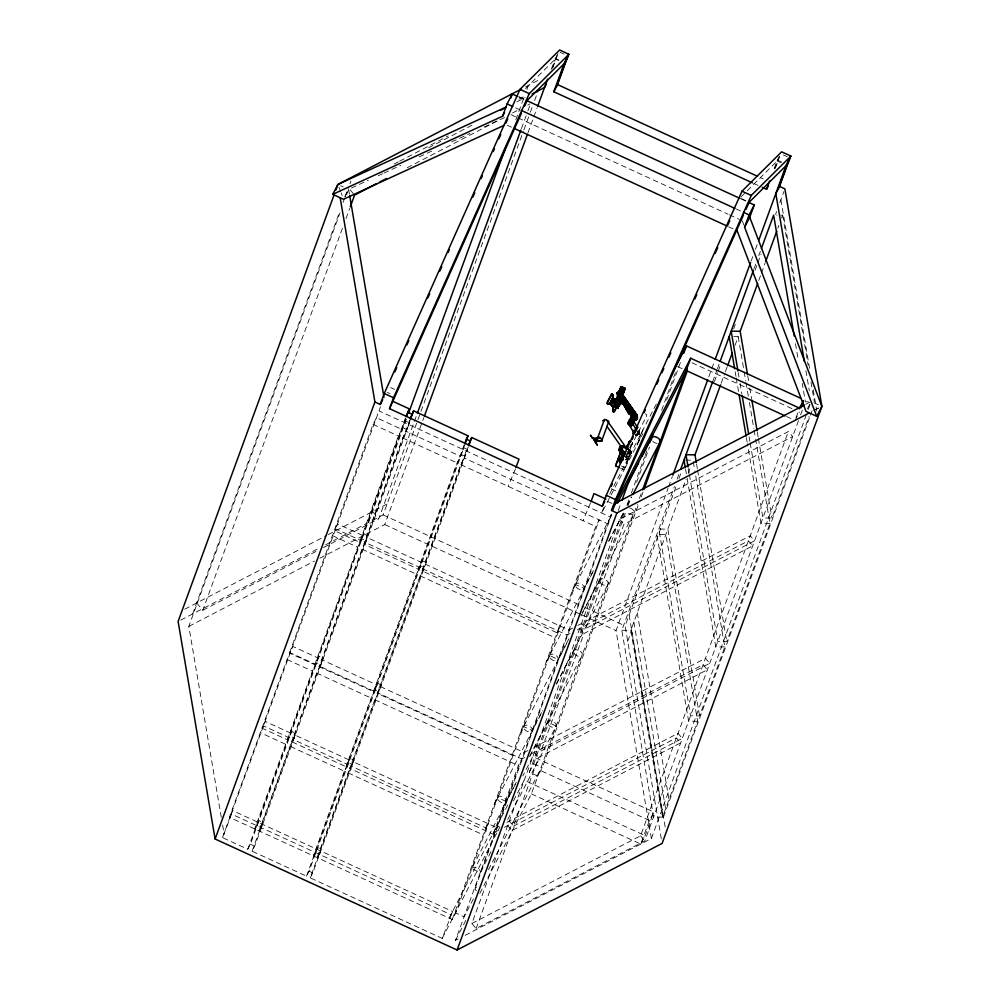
<?xml version="1.0" encoding="UTF-8"?>
<svg xmlns="http://www.w3.org/2000/svg" width="1000" height="1000" viewBox="0 0 1000 1000"><rect width="100%" height="100%" fill="white"/><g stroke="black" fill="none" stroke-linecap="round" stroke-linejoin="round"><path stroke-width="0.75" stroke-dasharray="5 3.75" d="M635.55 434.712L639.612 433.9L639.675 432.962L637.788 433.338L639.237 431.712L639.225 430.05L637.275 435.262C635.262 436.562 640.713 431.375 639.225 430.05M636.438 430.087L637.975 432.337L637.175 435.213M488.275 823.737L484.837 830.362L509.787 761.65L513.225 755.025L455.675 912.913L452.238 919.538L229.375 817.312L260.338 732.65L263.775 726.025L289.1 737.638L290.738 733.138L265.413 721.525L261.975 728.15L287.312 739.762L291.6 731.488L295.887 733.45L291.588 741.725L346.012 766.688L350.3 758.413L354.012 760.113L349.712 768.388L493.263 834.225L496.7 827.6L500.475 825.638M629.788 450.163L631.188 452.962M626.688 456.45L629.3 456.788L629.35 453.663L631.15 452.812L629.35 453.663M630.562 453.438L631.55 452.6L629.45 449.613L631.888 453.137L626.4 453.812M639.525 430.975C637.325 433.013 640.875 432.075 638.413 433.075L639.525 430.975L637.375 435.25M629.875 453.2L629.3 456.788M192.625 613.925L339.837 211.287M343.062 202.475L344.663 198.075M345.2 196.612L348.425 187.812M349.925 183.713L350.925 180.975M221.3 817.35L188.825 626.375L340 212.9M346.688 194.6L348.125 190.65M196.625 603L202.8 610.262L343.325 225.888M346.012 218.55L349.762 208.287M261.975 728.15L287.075 659.5L290.512 652.875L315.837 664.5L318.188 658.062L292.863 646.438L289.438 653.062L314.762 664.688L319.05 656.4L323.338 658.363L319.037 666.65L373.462 691.6L377.75 683.325L381.463 685.025L377.175 693.312L512.15 755.212L515.575 748.587L599.2 519.888L595.763 526.512L556.925 632.75L421.938 570.85L460.788 464.613L465.075 456.325L461.362 454.625L457.075 462.912L418.237 569.15L363.812 544.188L402.663 437.95L406.95 429.663L402.663 427.7L398.375 435.988L359.538 542.225L334.2 530.6L373.05 424.363L376.475 417.738L401.812 429.363L405.8 418.438M289.438 653.062L332.375 535.612L335.812 528.987L361.138 540.6L362.962 535.6L337.638 523.987L334.2 530.6M310.2 877.85L312.775 872.887L467.575 449.5L463.862 447.8L309.075 871.188L306.5 876.15L252.075 851.188L254.65 846.225L409.45 422.837L405.163 420.875L250.375 844.262L247.8 849.225L222.463 837.613L231.575 814.1L451.3 914.875L442.2 938.388L310.2 877.85L467.312 448.125M222.463 837.613L380.475 406.812M285.663 744.262L254.713 828.938L259 820.65L263.288 822.625L258.988 830.9L289.95 746.225L294.237 737.95L289.962 735.987L285.663 744.262L260.338 732.65M287.312 739.762L312.4 671.125L316.7 662.837L320.975 664.8L316.688 673.088L291.588 741.725M314.762 664.688L357.7 547.225L362 538.95L366.275 540.913L361.987 549.188L319.037 666.65M247.8 849.225L405.438 418.038M256.9 825.713L258.137 822.312M368.6 522.45L406.388 419.1M515.812 119.812L524.388 96.337L517.463 99.938M526.888 89.513L528.387 85.412M252.075 851.188L409.725 420M261.175 827.675L262.425 824.275M410.087 420.4L406.087 431.325L460.513 456.287L464.5 445.363M323.338 547.6L378.762 518.8L416.85 414.637M521.45 128.55L527.35 112.413M527.875 110.938L530.562 103.612L527.788 105.05M325.65 544.775L383.113 514.913L523.35 131.337M523.888 129.875L529.788 113.737M530.325 112.263L532.463 106.4M534.612 100.538L538.362 90.262M319.9 558.237L384.75 524.538L423.888 417.475M527.913 132.963L533.275 118.287M533.812 116.825L537.025 108.025M551.163 69.362L557.375 54.262L552.15 68.575M552.888 67.638L557.013 56.375M344.363 771.188L313.412 855.863L317.7 847.575L321.413 849.275L317.113 857.562L348.075 772.887L352.362 764.6L348.663 762.9L344.363 771.188L289.95 746.225M346.012 766.688L371.112 698.037L375.4 689.762L379.113 691.462L374.812 699.75L349.712 768.388M373.462 691.6L416.4 574.15L420.7 565.875L424.4 567.575L420.112 575.85L377.175 693.312M306.5 876.15L464.137 444.963M315.6 852.638L316.837 849.237M319.312 854.338L320.55 850.938M468.212 447.062L464.212 457.987L607.762 523.825M515.513 468.75L508.088 486.3M590.475 503.137L583.038 520.688M451.3 914.875L452.55 911.475L232.812 810.7L229.375 817.312M452.238 919.538L483.2 834.862L486.637 828.238L351.512 766.263L353.15 761.762L496.7 827.6M512.15 755.212L555.087 637.762L558.525 631.138M603.688 507.6L601.688 513.062L624.125 469.787L628.612 457.5L626.163 456.375M621.512 466.062L625.188 467.75L629.675 455.45L656.55 403.612M493.263 834.225L518.362 765.575L521.788 758.95L525.575 756.988M458.225 938.938L455.462 940.375L611.25 514.263M636.975 445L641.462 432.713M475.225 887.987L611.812 514.412M638.513 442.025L643.012 429.738M618.237 510.513L620.913 503.188M798.475 420.7L644.837 840.85L476.125 928.55L471.85 923.512L619.65 519.25L788.363 431.55L792.638 436.587L623.925 524.288L585.812 628.538L581.525 623.5M638.075 505.625L542.238 767.738L537.888 776.137L529.312 772.212L624.462 511.962M627.112 504.712L629.237 498.913M631.35 493.125L644.6 456.887M645.138 455.438L647.788 448.188M661.625 410.337L676.55 369.5M529.312 772.212L533.675 763.812L625.887 511.6M628.025 505.737L631.25 496.938M636.613 482.275L649.475 447.075M666.625 400.15L680.575 362.025M476.125 928.55L511.938 830.575L680.65 742.875L676.375 737.837L503.875 827.513M509.312 821.05L513.587 826.087L538.675 757.438L707.387 669.737L703.112 664.7L530.625 754.362M536.763 745.962L541.038 751L583.975 633.55L752.688 545.85L748.413 540.812L575.913 630.475M479.812 893.388L531.388 793.9L637.275 504.3M639.388 498.5L641.513 492.7M641.287 496.838L643.425 490.975M774.2 168.388L778.125 158.6M774.688 168.95L779.3 156.312M775.413 168.062L779.013 158.188M465.15 935.337L651.388 838.525L616.025 630.612L668.037 488.35M668.575 486.887L672.325 476.625M708.787 376.887L714.688 360.763M751.15 261.038L752.763 256.637M755.438 249.3L757.588 243.438M697.613 721.275L688.612 721.188L656.862 534.45L665.863 534.538L697.613 721.275L662.588 817.1L653.587 817.013L621.825 630.275L674.388 486.525M677.062 479.188L679.75 471.863M712.675 381.8L716.938 370.138M717.475 368.675L719.075 364.3M753.988 268.788L756.112 262.987M758.763 255.725L760.35 251.375M661.312 838.85L625.1 625.9L676.838 484.4M678.975 478.525L681.663 471.2M714.375 381.7L717.6 372.9M718.138 371.438L720.812 364.1M733.688 328.888L735.3 324.487M755.15 270.2L757.288 264.337M757.825 262.863L761.05 254.062M775.525 214.45L776.6 211.525M779.825 202.712L783.888 191.588M662.588 817.1L630.825 630.363L686.062 479.275M688.213 473.413L690.888 466.075M721.137 383.35L724.862 373.137M725.4 371.675L727 367.3M735 345.425L738.2 336.675L733.7 336.625M758.737 280.487L760.863 274.688M761.4 273.238L765.113 263.075M777.85 228.238L778.913 225.338M781.562 218.075L782.625 215.175L776.625 215.113M627.725 641.3L631.712 630.375M471.85 923.512L640.562 835.812L788.363 431.55M796.038 417.7L799.525 408.15M531.388 793.9L640.763 844.062L649.388 820.45L653.737 812.05L532.825 756.587L522.788 775.95M640.763 844.062L645.113 835.65L653.737 812.05M800.6 414.888L802.725 409.087M651.388 838.525L806.312 414.787M808.288 409.375L810.212 404.125M699.587 715.9L667.825 529.163L658.825 529.062L690.588 715.812L699.587 715.9L724.788 646.95L694.862 470.925M689.388 474.637L717.763 641.488L726.762 641.575L769.963 523.413L755.638 439.225M750.175 442.938L762.925 517.938L771.925 518.038L809.075 416.438M663.475 817.113L809.9 416.6M810.438 415.125L812.05 410.725M627.112 452.062L629.212 451.737L629.138 449.938M636.587 435.613L635.45 435.475L639.375 434.15M629.212 451.737L632.463 442.812L628.337 452.15M525.487 88.637L555.825 58.513L558.038 53.55M741 196.912L777.837 160.325L779.5 156.613M626.362 454.7L628.45 457.675L630.638 453.15L627.888 449.2M344.75 196.788L347.962 190.575M404.3 422.537L405.163 420.875M408.587 424.5L409.45 422.837M359.538 542.225L363.825 533.938L368.113 535.913L363.812 544.188M255.188 829.025L257.762 824.05L262.038 826.025L259.462 830.987M463 449.45L463.862 447.8M466.712 451.15L467.575 449.5M418.237 569.15L422.525 560.862L426.238 562.562L421.938 570.85M313.888 855.95L316.462 850.975L320.163 852.675L317.587 857.65M630.262 447.65L646.675 416L646.625 414.787L645.25 413.85M632.587 444.137L630.962 444.513L631.875 444.663M609.688 494.012L628.612 457.5M625.188 467.75L642.775 433.8M611.688 514.225L610.262 516.987L378.975 410.913M572.137 591.15L612.1 514.05M556.925 632.75L560.35 626.125M593.438 570.487L584.138 588.45L575.562 584.525M608.488 541.462L624.25 511.062M627.112 505.538L631.413 497.25M546.163 662.163L594.012 569.862M609.05 540.85L624.1 511.825M568.913 638.737L558.162 659.463L549.6 655.537M582.525 612.487L634.087 512.987M520.2 733.188L567.325 642.262M580.938 616.013L599.562 580.087M541.512 712.525L532.2 730.487L523.638 726.562M556.55 683.5L608.125 584.012M494.237 804.2L542.8 710.525M556.4 684.262L573.6 651.1M494.125 804.975L497.562 798.35A4.725 2.888 27.4 0 0 503.938 802.9A4.725 2.888 27.4 0 0 504.663 797.9A4.725 2.888 27.4 0 0 497.675 797.575L506.238 801.5M502.8 808.125L516.263 782.163M529.875 755.9L582.163 655.025M491.012 851.8L480.275 872.525L471.7 868.6L516.112 782.925M529.725 756.663L547.638 722.125L556.2 726.05L506.062 822.775M449.113 918.1L507.738 804.987M442.2 938.388L499.95 826.963M513.5 800.825L524.2 780.2L645.113 835.65M473.413 898.812L464.1 916.775L455.675 912.913M488.45 869.788L540.025 770.288L649.388 820.45M455.462 940.375L466.213 919.65M795.037 420.438L799.388 412.038M807.312 408.938L809.887 403.975M628.45 457.675L631.55 452.6L628.35 448.562M625.4 460.037L627.612 459.25L626.275 457.3M625.975 457.912L628.325 459.738L628.95 457.587M637.438 435.188L638.1 434L639.062 434.15L635.25 434.712M638.413 433.075L639.237 431.712L638.888 432.425M627.638 459.75L629.237 458.062M471.7 868.6L472.113 867.962A4.725 2.888 27.4 0 1 477.537 868.112A4.725 2.888 27.4 0 1 480.275 872.525M637.362 433.575L637.638 434.538L638.538 432.962L637.712 434.475L637.1 433.762M637.087 433.275L638.45 432.075L637.35 431.987M525.612 86.85L540.262 79.237M394.15 164.037L398.3 161.875M399.688 161.163L448.188 135.95M428.638 147.738L472.788 124.787M516.938 101.838L525.212 97.537M407.25 167.712L498.7 120.175M512.55 112.975L519.475 109.375M184.75 609.175L326.875 535.3M328.25 534.575L387.113 503.988M180.763 620.1L318.712 548.387M202.8 610.262L317.8 550.487M188.825 626.375L314.387 561.112M805.65 404.363L809.8 402.212M814.338 410.325L819.362 407.713M572.7 628.088L568.925 630.062L425.375 564.225L423.55 569.225L567.087 635.062L570.875 633.1M577.75 625.475L750.238 535.8L754.525 540.837L585.812 628.538M527.925 750.55L524.15 752.513L380.6 686.688L378.25 693.125L521.788 758.95M534.237 747.275L705.475 658.263L709.75 663.3L541.038 751M506.788 822.362L678.012 733.35L682.3 738.388L513.587 826.087M495.05 832.1L498.837 830.125M351.438 188.038L368.375 180.238M378.263 175.7L382.488 173.75M383.9 173.1L400.838 165.3M419.2 156.862L434.725 149.713M451.662 141.912L470.012 133.475M484.137 126.975L505.312 117.238M813.688 410.175L819.15 407.663M627.612 459.25L625.612 459.637M637.775 434.312L636.45 434.5L636.65 435.55M635.913 434.025L639.725 433.462M635.8 434.462L639.612 433.9M808.375 401.863L805.375 401.825L802.25 383.462M685.537 460.138L693.037 460.213M769.963 523.413L760.962 523.325L747.425 443.725M621.825 630.275L630.825 630.363M724.788 646.95L715.788 646.862L686.637 475.425M628.663 458.125L625.163 453.575M560.062 52.25L564.038 54.075M783.312 154.913L787.288 156.738M555.825 58.513L558.475 59.725M777.837 160.325L781.812 162.15M555.025 58.812L559 60.637M776.95 160.875L780.913 162.688M760.337 177.6L763.175 178.9M753.775 183.463L758.037 185.413M519.237 96.775L524.538 99.2M741.237 198.588L746.538 201.025M519.338 97.225L524.987 99.812M741.513 199.125L745.75 201.062M515.6 107.8L519.837 109.75M736.363 209.062L740.6 211M510.95 114.637L516.625 117.238M518.05 117.888L728.05 214.2M729.463 214.85L739.4 219.412M507.225 125.225L511.475 127.175M728.575 226.737L734.25 229.35M340.575 185.65L343.263 186.887M813.85 402.713L819.2 405.175M691.95 362.762L792.325 408.787M677.613 366.587L682.513 368.825M786.55 416.55L790.788 418.488M627.225 454.325L629.675 455.45M620.45 468.113L624.125 469.787M390.613 387.55L394.588 389.375M611.3 488.762L616.6 491.188M387.287 392.4L389.938 393.612M607.413 501.337L612.3 503.575M373.05 424.363L398.375 435.988M402.663 437.95L457.075 462.912M460.788 464.613L595.763 526.512M383.113 514.913L584.062 607.075M585.475 607.725L625.1 625.9M384.75 524.538L580.562 614.338M581.975 614.987L616.025 630.612M332.375 535.612L357.7 547.225M361.987 549.188L416.4 574.15M420.112 575.85L555.087 637.762M533.675 763.812L542.238 767.738M287.075 659.5L312.4 671.125M316.688 673.088L371.112 698.037M374.812 699.75L518.362 765.575M348.075 772.887L483.2 834.862M250.375 844.262L254.65 846.225M309.075 871.188L312.775 872.887M637.125 431.538L637.975 432.337M350.188 189.887L354.6 195.075M619.65 519.25L623.925 524.288M579.7 628.513L583.975 633.55M372.6 511.525L378.762 518.8M640.562 835.812L644.837 840.85M534.4 752.4L538.675 757.438M507.663 825.537L511.938 830.575M624.55 455.712L627.388 459.688M629.038 452.013L629.888 453.225M625.988 456.3L628.325 459.738M742.237 220.712L743.9 225.087M338.963 187.213L340.562 191.4M341.1 192.8L342.163 195.588M780.888 199.788L809.538 368.25M813.188 389.675L816.838 411.163M782.625 215.175L808.138 365.175M811 382.013L814.375 401.912M805.938 370.688L809.338 390.712M795.487 343.663L798.35 360.5M747.712 375.675L748.763 381.8M749.8 387.925L751.625 398.638M757.35 432.312L758.125 436.9M758.388 438.438L771.925 518.038M738.2 336.675L743.925 370.35M744.188 371.875L745.75 381.062M746.012 382.587L748.35 396.362M749.4 402.488L753.825 428.512M754.075 430.037L755.387 437.7M738.2 372.525L738.975 377.125M740.025 383.237L741.838 393.963M749.125 436.812L749.912 441.413M735.188 371.788L735.975 376.375M736.225 377.912L738.575 391.688M746.388 437.612L747.163 442.2M696.562 464.012L697.35 468.6M697.6 470.138L726.762 641.575M693.3 461.737L694.6 469.4M688.35 468.512L689.125 473.113M685.6 469.3L686.375 473.9M637.25 612.788L669.013 799.525M633.862 622.038L665.625 808.787M629.1 614.975L665.3 827.9M631.287 629.1L663.037 815.85M348.612 189.338L349.4 193.962M222.613 825.062L224.188 834.3M629.775 453.525L629.938 455.725A1.7 1.037 27.4 0 1 629.05 456.538A7.4 4.537 27.4 0 1 626.413 456.25M629.663 507.875A4.725 2.888 27.4 0 1 633.688 513.625A4.725 2.888 27.4 0 1 626.075 511.575M657.05 443.35A4.725 2.888 27.4 0 1 652.775 441.388M476.512 890.625A2.362 1.863 20.1 0 1 477.638 887.113M630.212 446.5A1.725 1.062 27.4 0 1 629.688 447.912M632.525 442.675A2.188 1.338 27.4 0 1 630.862 444.387M628.038 451.225A1.812 1.113 27.4 0 1 627.525 452.413M628.763 450.712A2.975 1.825 27.4 0 1 629.25 452.312M628.65 451.312A2.413 1.475 27.4 0 1 627.537 453.312M295.025 735.113L293.387 739.6L347.8 764.562L349.438 760.062L295.025 735.113M322.475 660.025L320.125 666.462L374.538 691.425L376.9 684.987L322.475 660.025M367.25 537.562L365.412 542.562L419.837 567.525L421.662 562.525L367.25 537.562M631.575 444.237L630.05 447.8L632.163 443.963L631.575 444.237M600.112 582.587A4.725 2.888 27.4 0 0 607.725 584.65A4.725 2.888 27.4 0 0 603.7 578.9A4.725 2.888 27.4 0 0 600.112 582.587M574.15 653.612A4.725 2.888 27.4 0 0 581.763 655.675A4.725 2.888 27.4 0 0 577.737 649.912A4.725 2.888 27.4 0 0 574.15 653.612M548.175 724.625A4.725 2.888 27.4 0 0 555.788 726.688A4.725 2.888 27.4 0 0 551.775 720.938A4.725 2.888 27.4 0 0 548.175 724.625M576.112 587.025A4.725 2.888 27.4 0 0 583.725 589.087A4.725 2.888 27.4 0 0 579.7 583.337A4.725 2.888 27.4 0 0 576.112 587.025M550.15 658.05A4.725 2.888 27.4 0 0 557.762 660.113A4.725 2.888 27.4 0 0 553.737 654.362A4.725 2.888 27.4 0 0 550.15 658.05M524.188 729.062A4.725 2.888 27.4 0 0 531.8 731.125A4.725 2.888 27.4 0 0 527.775 725.375A4.725 2.888 27.4 0 0 524.188 729.062"/><path stroke-width="1.5" d="M620.962 451.2L621.35 448.162L621.487 450.238L624.113 453.125L621.237 449.012L622.925 452.3L622.413 453.263M623.737 390.763L622.975 393.663M614.65 406.6L612.825 408.288L612.85 411.087M620.163 402.8L619.663 404.05L620.037 402.688M629.25 424.913L632.625 430.65L636.438 430.087L632.4 423.212C629.9 428.625 630.45 412.287 634.775 420.175L633.513 422.8L634.788 420.087M621.45 459.538L622.163 459.625C622.587 457.212 623.713 457.663 622.087 458.738C621.025 456.287 624.325 459.025 622.25 457.887L621.613 458.625L622.5 459.325M621.525 459.387L622.562 458.862L622.35 459.625L619.438 457.95L618.425 458.425M621.3 459.237L622.863 458.188L621.725 459.387A2.013 1.225 27.4 0 1 620.712 457.812L621.075 457.038M623.025 456.512L623.975 456.138C621.125 455.913 624.85 456.463 623.188 456.075M624.4 454.95L620.862 457.438A2.013 1.225 27.4 0 0 621.4 458.45M633.2 433.338L633.65 434.263L634.125 431.287L636.013 431.012L637.788 426.812M596.337 438.587L596.362 438.413A2.763 1.688 27.4 0 1 597.55 437.488L599.538 437.2M622.638 457.137L621.725 459.387L622.95 458.1M622.7 458.488L622.487 459.2L620.862 458.825L622.888 459.025M613.513 398.812L610.237 403.663L607.275 403.638L607.2 402.175L611.587 393.888L612.75 394.663L613.75 399.425M612.537 394.15L612.788 397.875L609.55 403.9M622.675 393.8L622.487 394.963L622.612 392.337L620.812 391.138L617.075 392.938L618.575 397.262L631.275 415.175L631.688 416.925M628.575 423.762C627.125 425.438 629.288 416.325 632.537 417.95M631.138 418.312L632.638 413.3L629.1 412.8L628.775 413.675L630.037 414.45L627.062 409.225M627.962 423.488L629.038 422.3L631.275 422.912L632.475 424.613L631.275 425.763L632.688 424.188M634.5 420.9L634.663 413.55L629.675 412.75L619.925 397.688L617.337 395.125L621.838 391.6M615.588 402.587L615.3 401.25L617.188 399.062M612.962 396.763L609.612 403.938L607.55 403.988M618.9 392.325L621.2 386.662L625.1 388.375L622.487 395.887M619.587 448.938L620.037 446.737L621.938 445.962M633.575 434.263L633.212 433.225M622.463 395.4L625.1 388.375L622.337 393.9L625.138 388.663L621.2 386.662L618.875 391.575L621.2 386.662L625.062 388.462L622.45 395.763M634.913 430.925L633.25 433.413L633.488 432.512L635.325 432.463M622.487 455.688L622.825 456.525L623.362 454.675L624.487 455.962M634.438 419.288L631.862 423.913M618.013 459.012L619.925 462.575M632.638 413.3L630.638 418.725L632.638 413.3L629.1 412.8L619.925 397.688L620.837 396.488L620.812 391.138L617.075 392.938L617.537 395.012L630.037 414.45L619.925 397.688L628.775 413.675L619.012 396.75L618.575 397.262M634.462 420.487L636.55 419.625L637.438 417.413L636.862 415.15L622.55 394.637L622.913 393.137M615.288 401.55C614.612 399.363 613.375 403.862 615.125 404.312L615.675 404.312M622.812 458.725L622.2 458.438M614.95 402.262L616.487 401.575M630.037 414.45L619.012 396.75L620.837 396.488L630.262 412.688L636.938 415.05L637.438 417.413L636.55 419.625L634.4 419.025L635.075 416.4L636.938 415.05L622.275 394.35L622.612 392.337L617.075 392.938L618.675 394.225L622.55 394.637M620.312 390.4L621.5 386.925M614.475 402.15L614.675 401.388M634.4 419.025L633.638 418.288L634.362 415.588L636.938 415.05L633.75 411.138M621.688 448.038L621.038 449.137L622.725 448.913L621.375 449.1L624.938 452.987M620.988 399.025L617.612 408.387L613.825 406.637L619.15 391.725M616.3 401.4L614.875 400.938L614.913 401.587M619.5 396.4L616.325 406.512L617.612 408.387L620.9 400.213L618.787 405.988L620.375 400.95M618.025 407.05L614.812 406.15L618.55 394.4L613.825 406.637L616.325 406.512L620.212 398.475M615.712 406.238L618.987 396.025L616.325 406.512L619.538 398.913M621.112 399.137L618.787 405.988L619.4 404.3L618.837 403.5L618.175 404.25M621.213 386.987L619.775 390.763M620.925 399.412L617.9 408.25L614.012 406.488L615.462 403.237L613.825 406.637L618.7 394.525M614.812 406.15L618.612 395.55M615.487 403.587L614.913 404.175L618.325 394.787M333.913 195.35L178.113 621.462L215.113 839.013L457.1 950L662.1 843.438L821.888 406.4L784.887 188.85L779.538 186.4L789.938 157.95L786.213 165.125L758.662 240.5M335.913 189.887L337.9 184.425L521.462 89.012M350.3 206.812L354.6 195.075L376.763 183.55M215.113 839.013L374.9 401.975L340.175 197.763M374.9 401.975L380.25 404.425L384.25 393.5L519.987 89.362L559.625 50L568.9 54.25L565.1 62.763L527.188 100.412L524.65 106.1M604.738 501.475L602.263 506.25L389.525 408.675L393.525 397.75L529.263 93.612L568.9 54.25M389.525 408.675L521.475 113.2M504.387 125.225L343.462 199.275L332.75 194.363L502.612 116.2L507.113 103.912L512.263 93.975L517.913 96.575M510.763 98.075L512.263 93.975M405.975 416.575L409.3 408.875L393.237 401.512M406.8 415.7L409.3 408.875M408.537 413.237L506.15 146.225M410.262 418.537L413.575 410.838L468 435.8L465 443.988M410.588 419.038L413.575 410.838M417.388 413.162L520.913 130.013M424.425 416.012L527.375 134.425M537.562 106.562L547.6 79.125M553.812 91.75L564.3 63.062L568.013 55.9L557.525 84.575L553.812 91.75L752.362 182.812M556.163 87.2L566.65 58.513M464.675 443.5L468 435.8M468.387 445.2L471.712 437.5L519.012 459.2L516.013 467.388M468.713 445.688L471.712 437.5M597.85 437.45L604.4 419.525M619.15 392.837L619.087 391.388M608.775 421.538L601.838 440.525L599.625 440.838A2.013 1.238 27.4 0 1 597.463 439.65A2.013 1.238 27.4 0 1 597.7 438.088L599.975 437.762M616.025 402.125L618.713 394.8M590.975 501.763L593.962 493.575L605.975 499.075M628 423.562L628.237 422.675M630.612 419.85L630.812 418.2A2.188 1.338 27.4 0 1 634 418.762A2.188 1.338 27.4 0 1 633.688 420.938L634.525 420.8M619.225 467.55L615.55 465.863L620.05 453.575L621.112 451.525L626 453.762M621.112 451.525L615.55 465.863M602.263 506.25L606.25 495.325L742 191.188L781.637 151.825L790.913 156.075L787.113 164.587L749.188 202.237L746.012 209.35M632.038 425.412L631.225 423.013L628.263 422.875M809.312 412.938L616.888 512.962L611.538 510.5L615.525 499.575L751.263 195.438L790.913 156.075M612.75 510.163L617.25 497.875L743.475 215.025M457.1 950L616.888 512.962M621.987 500.262L631.087 475.363M649.9 442.388L653.088 433.663M683.787 353.225L686.462 345.887L801.05 398.438M642.575 489.8L690.675 358.225L799.525 408.15L803.263 400.938M643.962 489.513L687.325 370.9M754.25 204.963L749.75 217.25L821.888 406.4L816.737 416.337L744.6 227.188L749.1 214.9L754.25 204.963L748.587 202.362M762.288 187.362L766.538 189.312L769.6 180.95M672.862 475.15L707.725 379.825M715.225 359.3L750.612 262.5M778.175 189.025L788.575 160.575M680.812 468.925L712.675 381.8M720.138 361.375L753.462 270.238M761.413 248.463L773.625 215.087L794.188 336.012M696.3 462.488L695 454.825L720.6 384.812M727.537 365.85L732.337 352.713M747.463 374.15L740.175 331.287L757.688 283.387M765.638 261.625L776.787 231.137M800.888 407.938L803.388 401.112M634.125 431.287L634.163 432.9L632.625 430.65M612.825 408.288C612.388 412.287 614.3 414.387 616.237 407.825M620.363 398.612L616.9 407.1L619.938 400.387M620.288 452.463L619.012 450L621.625 446.575L627.5 448.988M628.312 424.288L631.413 425.7M633.587 418.475L631.163 423.113M620.513 462.812L620.225 460.637L622.825 460.412M394.85 371.9L396.75 367.638M406.9 344.888L408.8 340.625M427.837 297.987L429.738 293.725M439.888 270.988L441.788 266.725M448.137 252.5L449.4 249.662M472.875 197.075L474.775 192.812M481.112 178.6L482.388 175.75M493.175 151.588L494.438 148.75M498.875 138.8L500.788 134.537M505.863 123.162L507.762 118.9M611.15 486.512L612.413 483.663M632.075 439.613L633.35 436.763M644.137 412.6L645.4 409.762M656.825 384.175L658.725 379.913M661.9 372.8L663.8 368.537M668.875 357.175L670.775 352.912M694.875 298.9L696.787 294.637M715.175 253.412L717.712 247.725M727.862 224.988L729.762 220.725M615.413 404.263A1.725 1.037 81.8 0 1 614.55 401.737A1.725 1.037 81.8 0 1 616.163 401.388L614.612 399.988L612.587 403.688L615 399.862L614.425 399.113L615.15 399.975L613.462 402.5M619.288 404.525L618.462 405.312M626.15 449.1L626.638 448.1L622.475 445.925M613.488 402.738L612.375 403.438M613.713 402.55C616.188 398.3 614.5 399.212 612.775 403.475M620.588 461.763L620.388 463.225M622.837 393.387L623.663 391.75L622.15 394.175M621.562 461.012L621.45 459.338L623.4 459.3M620.513 461.525L618.337 459.5L619.538 458.225L621.938 459.6M613.075 403.375L614.938 399.963M332.75 194.363L337.9 184.425L506.35 106.912M502.612 116.2L504.55 112.475M380.25 404.425L382.725 399.65M546.3 84.075L544.538 87.5L532.112 93.95M631.337 417.863L629.038 422.3L630.075 422.713M621.75 458.175L622.513 457.55L622.125 458.587M744.6 227.188L749.75 217.25M766.538 189.312L768.312 185.9M671.513 374.75L686.462 345.887M611.538 510.5L615.25 503.338L804.275 405.075M779.538 186.4L775.812 193.575L804.362 361.45M614.75 504.7L690.675 358.225M617.425 503.175L687.425 368.113M627.85 483.65L638.6 462.912M642.175 456.012L651.488 438.038M632.837 494.487L660.062 441.975M612.65 403.787L613.837 401.3M612.712 406.613L613.413 412.212L616.3 407.413M618.4 458.9L619.438 457.95L621.875 459.113M614.875 400.513L614.6 401.2L615.025 400.7M629 443.3L628.938 441.838L630.588 441.587L629.612 441.438L625.675 448.363L626.925 448.462M620 461.188L620.575 460.188M614.913 404.175L615.462 403.237M615.988 400.962L614.4 401.425M621.65 459.487L622.275 458.325M619.4 404.3C618.162 407.05 621.975 400.35 619.038 405.05L619.663 404M614.8 399.688L614.612 399.988M630.25 425.675L629.163 425.1M615.9 400.85L615.462 401.425L616.512 400.788M632.2 414.15L631.275 415.175L628.638 413.2L632.2 414.15L629.1 412.8M623.8 456.362L623.413 455.75M621.775 458.8L622.25 459.462L621.237 459.475L622.238 458.025L622.712 458.562L621.4 459.175M622.25 391.838L624.038 390.425L620.188 388.55L620.262 390.925L622.8 392.638M595.425 442.287L593.438 438.25M595.8 442.275L597.288 444.913M614.275 399.375L615.588 399.175L616.562 400.4M615.112 399.688L614.675 399.175M613.35 402.688L612.35 403.263M621.862 458.275L622.725 458.738L621.45 458.925M595.862 442.275L597.212 441.337M619.8 391.05L617.075 392.938L618.85 392.038M619.788 390.2L620.913 389.45L619.925 390.588L619.775 389.963M629.612 441.438L628.962 443.3M622.475 457.575L621.763 458.325M619.275 405.075L621.225 402.863L619.738 402.375M627.825 448.325L627.75 448.075M629.362 442.163L630.638 441.887M610.312 403.85L613.312 407.887L610.188 403.7L607.888 404L607.275 403.2L612.125 393.812M624.55 455.712L621.775 456.763M500.387 110.45L505.9 107.575M379.538 182.113L386.463 178.512M620.837 396.488L631.388 413.325L620.662 394.65L633.562 414.1L634.663 413.55M620.688 446.7L623.387 445.825M628.337 422.962L629.062 422.625M633.75 420.812L634.487 420.7M631.275 425.763L632.2 425.337M633.462 432.625L635.35 432.35M620.6 459.475L621.45 459.338M609.612 403.938L611.075 404.325M611.038 403.162L609.8 403.612L611.213 403.125M614.487 399.325L615.588 399.175L616.613 400.588M619.538 403.05L620.337 403.162M621.312 391.213L624.038 390.425L619.362 391.062M622.325 457.738L623.025 457.95L622.388 457.725M622.087 458.188L622.288 457.987M622.25 459.462L621.85 458.787M610.312 403.738L611.325 403.512M611.587 393.888L612.575 394.55M622.35 460.125L620.75 460.375L618.888 458.975M603.162 420.462L604.1 420.325M590.462 435.3L592.112 437.8M596.275 438.475L595.388 438.462M597.212 441.012L598.112 440.925A2.763 1.688 27.4 0 0 600.262 441.375L602.25 441.087M597.163 445.025L595.425 442.525M634.188 419.95L636.55 419.625L634.712 419.825M617.537 395.012L618.875 394.837M620.45 397.6L630.262 412.688M613.525 400.5L614.425 399.562L616.125 402M618.562 405.375L621.3 403.787L620.513 402.7M624.637 455.325L622.625 455.737L622.825 456.525M740.175 331.287L731.175 331.2L737.938 371M695 454.825L686 454.738L688.088 466.987M614.875 399.075L615.712 399.363M629.675 412.75L632.4 413.013M620.188 388.55L624.312 389.137L621 387.638M624.225 454.4L622.325 454.312A2.163 1.325 27.4 0 0 622.55 456.388M595.175 438.338L592.4 437.837L590.612 435.363M622.35 458.175L622.587 459.175L621.812 459.188M622.05 458.738L622.737 458.875M621.975 458.888L622.663 459.025M592.425 438L593.325 438.188M620.875 458.975L622.087 459.312M628.038 448.488L626.688 448.512L606.875 420.188M615.013 399.15L616.663 400.85M613.6 398.8L614.388 399.1L612.825 397.612M624.338 455.712L623.362 454.675M620.938 460.35L618.962 459.338M614.012 406.488L617.9 408.25L618.812 405.112A1.725 1.062 27.4 0 0 619.188 404.762M557.525 84.575L757.5 176.287M519.987 89.362L529.263 93.612M742 191.188L751.263 195.438M526.413 100.463L740.1 198.475M507.113 103.912L512.762 106.512M521.263 110.4L734.95 208.412M743.438 212.3L749.1 214.9M514.312 128.475L727.15 226.088M816.737 416.337L806.025 411.425L737.087 230.65M686.188 370.513L785.138 415.9M604.788 419.475L608.538 421.188M620.05 453.575L622.5 454.7M384.25 393.5L393.525 397.75M606.25 495.325L615.525 499.575M407.575 412.188L411.863 414.15M466.287 439.113L469.988 440.812M633.638 418.288L631.6 417.738L633.775 413.137L632.6 417.812L634.362 415.588L635.075 416.4M622.938 456.213L623.575 456.625M597.475 440.95L595.812 438.575M613.413 398.612L612.863 397.812L613.975 399.588M618.438 403.225L619.075 403.862M616.275 401.5L615.825 401A1.725 1.037 81.8 0 0 614.637 402.075A1.725 1.037 81.8 0 0 615.562 404.2M603.05 420.737L603.65 421.575M636.862 415.15L622.275 394.35L633.562 414.1M607 426.388L621.025 446.425A7.4 4.537 27.4 0 0 620.438 452.512M595.975 438.512L597.675 440.95M593.475 438.038L594.362 439.3A1.713 1.05 27.4 0 0 594.55 439.862A3.2 1.963 27.4 0 1 594.738 440.138A1.713 1.05 27.4 0 0 595.188 440.662M595.375 440.737L596.25 442M592.788 438.075L595.625 442.125M637.587 427.5L633.475 421.125L633.8 422.05M624.087 404L625.575 406.613M619.275 460.812L619.562 461.475M620.2 460.163L620.513 461.388M751.888 400.175L757.087 430.788M742.1 395.487L748.612 433.75M729.2 336.587L734.663 368.725M739.087 394.75L746.125 436.075M684.038 460.125L685.337 467.775M349.663 195.5L383.975 397.262M620.325 402.262L620.138 403.438A1.975 1.212 27.6 0 0 619.6 402.125M651.562 439.675A4.725 2.888 27.4 0 1 656.213 437.038A4.725 2.888 27.4 0 1 659.65 442.612M627.238 446.262A1.725 1.062 27.4 0 1 627.425 445.75M629.062 443.175A2.188 1.338 27.4 0 1 630.725 441.475M618.837 392.45A2.188 1.338 27.4 0 1 621.25 391.337A2.188 1.338 27.4 0 1 622.275 394.025M619.263 403.775A2.188 1.338 27.4 0 1 618.612 405.575A2.188 1.338 27.4 0 0 619.513 404.7A2.188 1.338 27.4 0 0 618.438 403.162M599.475 437.825A2.188 1.338 27.4 0 1 601.4 439.075A2.188 1.338 27.4 0 1 601.388 440.588M625.475 451.863A1.812 1.113 27.4 0 1 625.087 451.475M618.612 403.65A1.725 1.062 27.4 0 1 618.75 405.288M618.675 403.537A1.725 1.062 27.4 0 1 619.138 404.162M615.65 400.863L615.65 400.863"/></g></svg>
